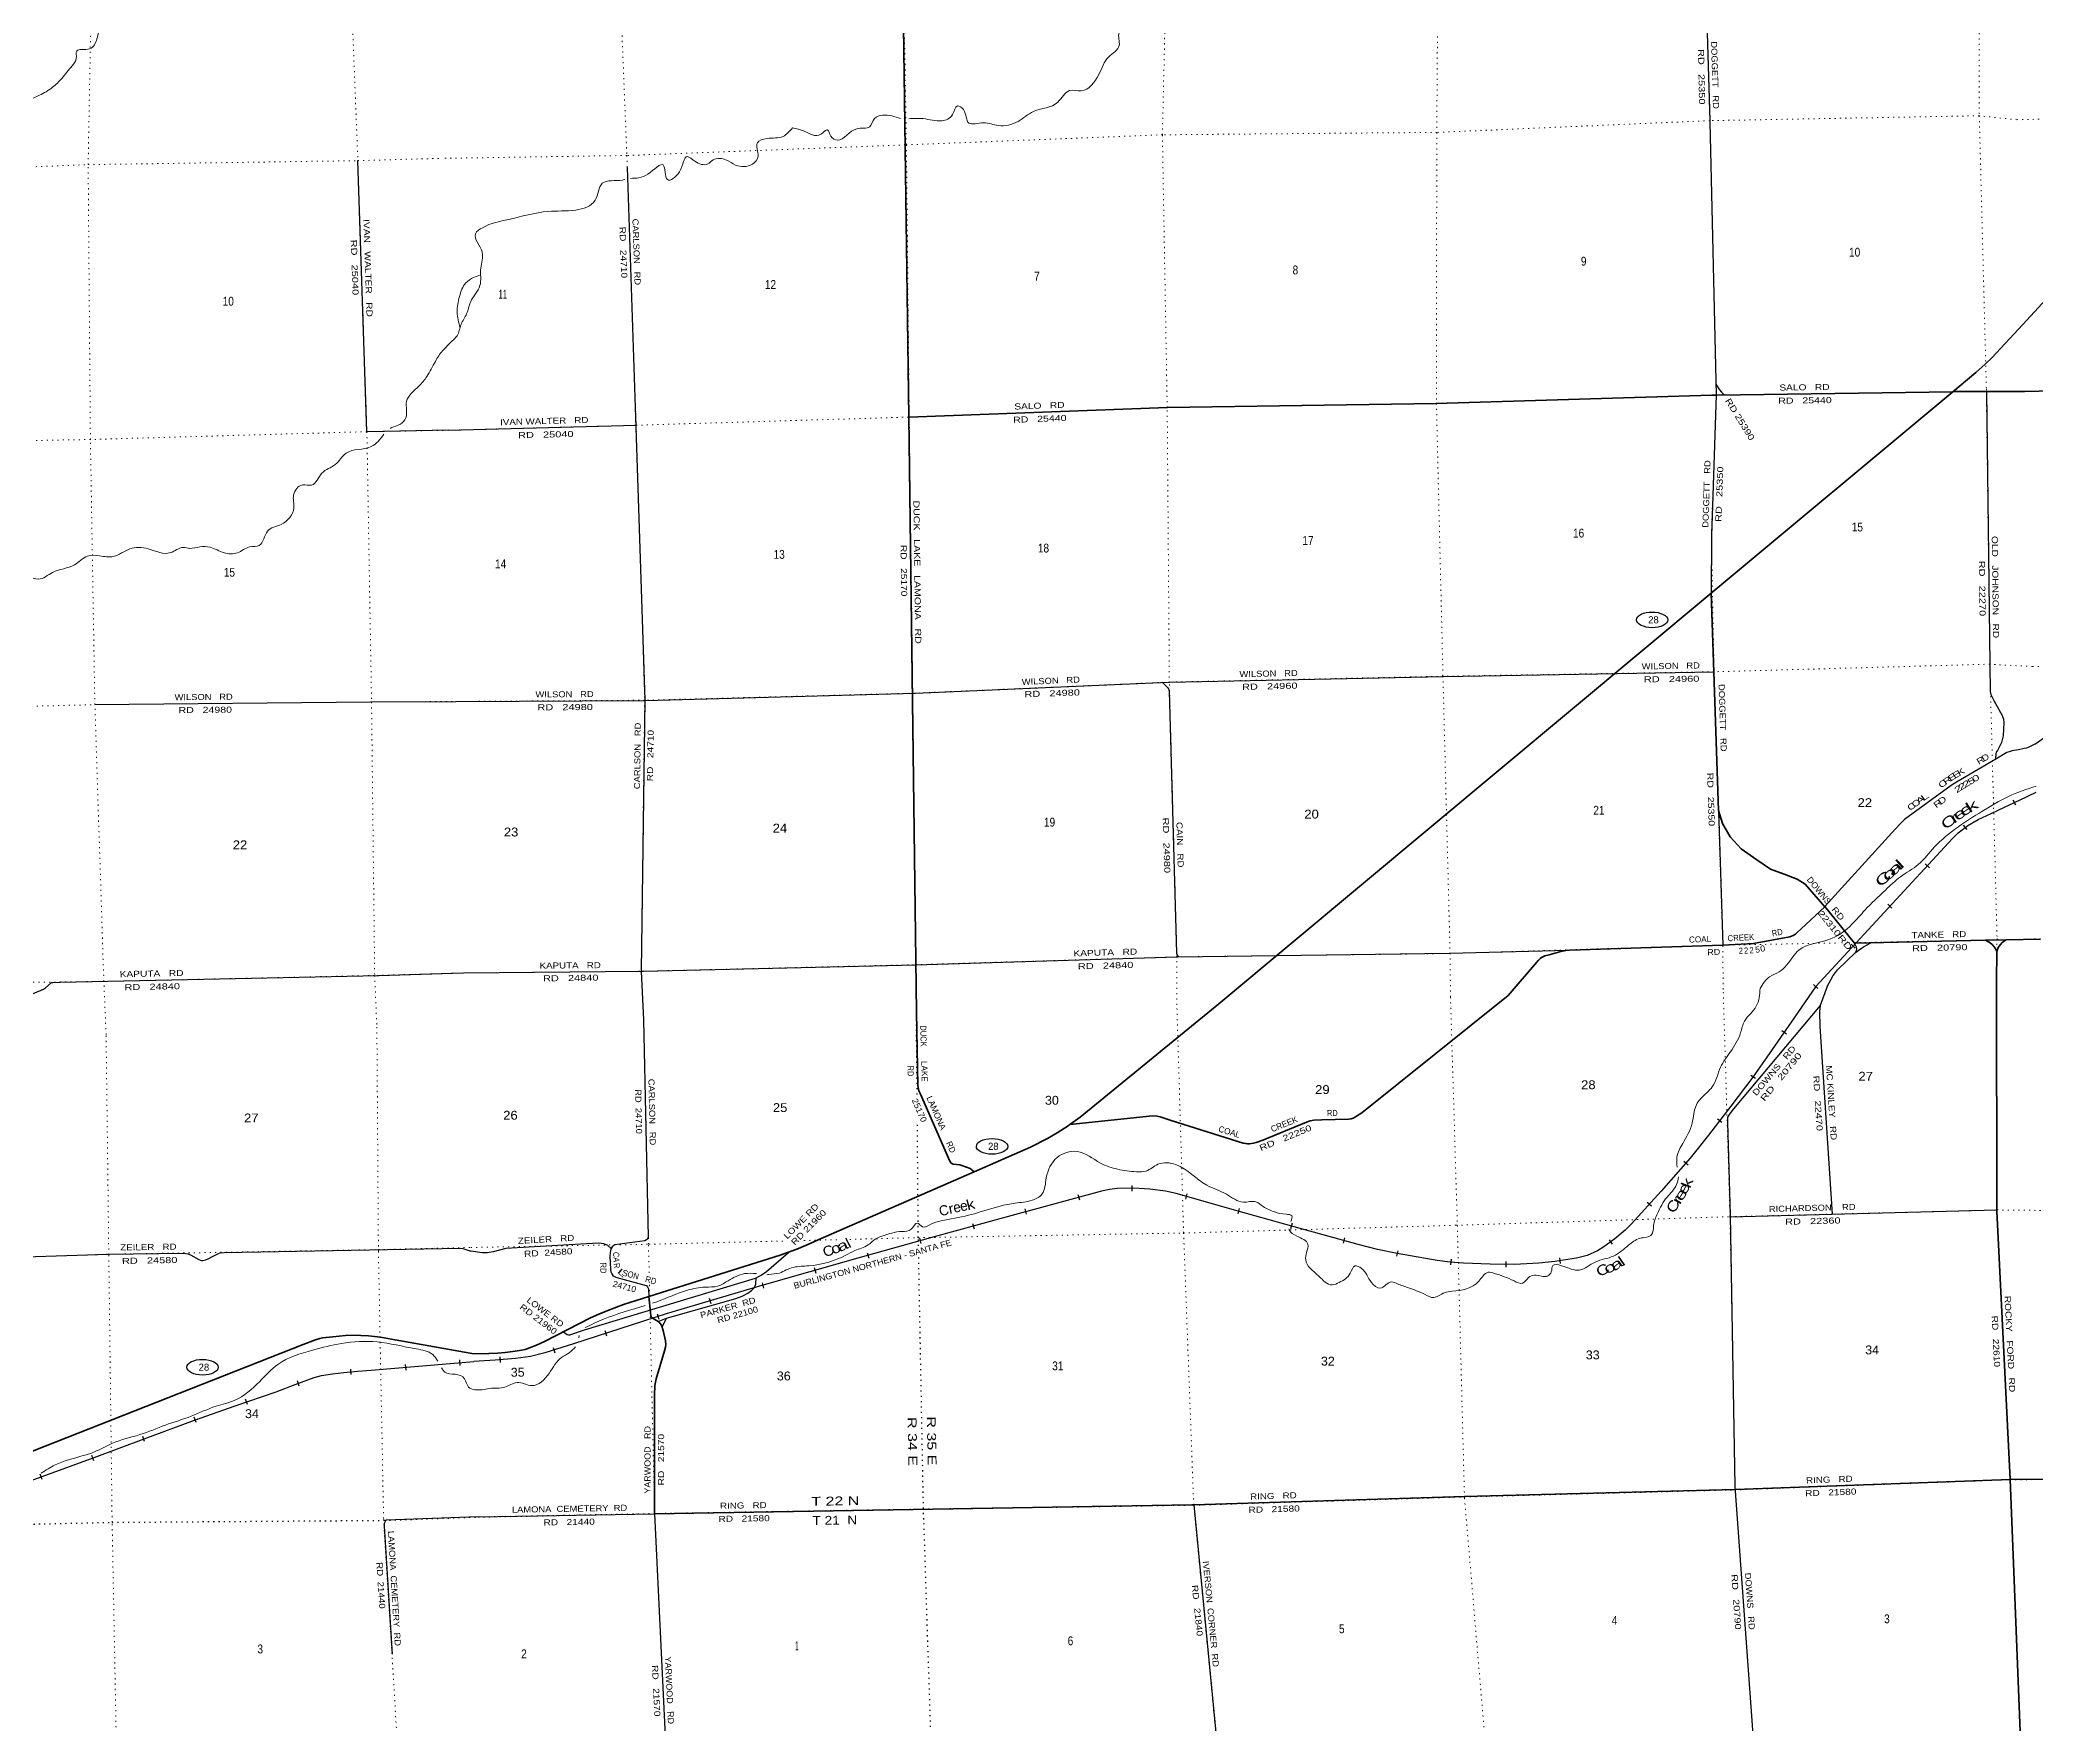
# Model space of a CAD drawing. Header units: feet. Extents: x 497223 to 751810, y -177792 to 12311.
# Drawn here: x 614375 to 653781, y -51084 to -17854 of the extents above; entities that cross this region are included whole.
import ezdxf
from ezdxf.enums import TextEntityAlignment as Align

# ---------------------------------------------------------------- set-up
doc = ezdxf.new("R2010")
doc.units = ezdxf.units.FT
doc.header["$LTSCALE"] = 70
doc.linetypes.add('DOTTED', pattern=[1.5, 0.3, -1.2])
for name, color, linetype, lineweight in [('17', 7, 'Continuous', 25), ('23', 7, 'Continuous', 70), ('26', 7, 'Continuous', 40), ('29', 7, 'Continuous', 25), ('34', 7, 'Continuous', 25), ('39', 7, 'Continuous', 13), ('6', 7, 'DOTTED', 25), ('7', 7, 'DOTTED', 13)]:
    doc.layers.add(name, color=color, linetype=linetype, lineweight=lineweight)
for name, color, linetype in [('27', 7, 'Continuous'), ('30', 7, 'Continuous'), ('41', 7, 'Continuous')]:
    doc.layers.add(name, color=color, linetype=linetype)

msp = doc.modelspace()

# ---------------------------------------------------------------- linework, layer by layer
at = {"layer": '17'}
for centre in [(646201.77, -29296.63), (633170.08, -39686.13), (617586.48, -44043.35)]:
    msp.add_ellipse(centre, major_axis=(309.24, -1), ratio=0.500121, dxfattribs=at)
at = {"layer": '23'}
for points in [[(653517.58, -23470.23), (657047.23, -19641.2), (657747.61, -19044.86), (657890.47, -18937.87), (661535.15, -16308.13), (661793.15, -16124.4), (662030.53, -15914.72), (662209.06, -15723.73), (666011.16, -11425.56), (666356.56, -10929.99), (671645.16, -3032.04)], [(652136.57, -24797.04), (652591.12, -24418.3), (652777, -24249.53), (652910.05, -24124.56), (653517.58, -23470.23)], [(637646.88, -36870.35), (647370.05, -28768.67), (652136.57, -24797.04)], [(634706.07, -39255.3), (634910.88, -39106.48), (637646.88, -36870.35)], [(632817.53, -40185.76), (633928.65, -39700.42), (634262.79, -39530.83), (634459.39, -39419.29), (634670.17, -39281.39), (634706.07, -39255.3)], [(626396.94, -42646.18), (628991.03, -41830.59), (629317.47, -41712.97), (629524.2, -41627.79), (629739.04, -41530.45), (632817.53, -40185.76)], [(622940.35, -43775.63), (623239.15, -43773.44), (623409.4, -43765.32), (623559.38, -43753.15), (623755.98, -43728.82), (623878.61, -43709.55), (623951.58, -43693.33), (624038.73, -43662.91), (624176.55, -43610.19), (624334.64, -43537.18), (625242.65, -43068.08), (625405.79, -42994.68), (625552.03, -42936.31), (625754.4, -42854.75), (625895.65, -42803.79), (626396.94, -42646.18)], [(599738.85, -47911.4), (608105.06, -47645.75), (608380.76, -47626.86), (608606.06, -47602.43), (609037.23, -47542.45), (609325.85, -47486.39), (609830.22, -47376.55), (610195.34, -47275.57), (610464.62, -47180.79), (619569.5, -43593.86), (619817.9, -43501.82), (619903.02, -43477.48), (619955.72, -43465.32), (620158.39, -43440.98), (620409.71, -43416.64), (620559.69, -43412.59), (620858.8, -43425.12), (621096.54, -43449.54), (621387.06, -43503.01), (622940.35, -43775.63)]]:
    msp.add_lwpolyline(points, dxfattribs=at)
at = {"layer": '26'}
for p, q in [((652144.74, -24792.19), (653555, -24790.53)), ((631527.1, -25295.73), (631677.65, -37037.75)), ((647370.05, -28768.67), (647508.89, -33060.12)), ((653007.36, -35838.68), (652998.29, -36432.6)), ((653267.27, -46258.12), (654175.88, -46253.61))]:
    msp.add_line(p, q, dxfattribs=at)
for points in [[(631181.7, -3797.44), (631186.91, -3887.85), (631177.64, -3958.59), (631129.65, -4128.9), (631097.98, -4237.4), (631085.96, -4311.17), (631086.46, -4494.36), (631252.01, -9322.89), (631253.26, -9346.69), (631380.39, -14688.66), (631527.1, -25295.73)], [(631527.1, -25295.73), (636632.46, -25109.22), (641935.98, -25030.53), (647377.13, -24865.09), (647477.34, -24860.08), (652136.57, -24797.04), (652144.74, -24792.19)], [(653553.78, -24790.56), (658129.27, -24684.53), (663485.46, -24622.52), (663509.34, -24621.25)], [(649612.92, -34959.49), (649224.75, -34513.53), (649064.71, -34413.45), (648809.66, -34313.38), (648541.21, -34212.88), (648265.24, -34033.4), (647961.67, -33812.51), (647740.89, -33577.8), (647589.1, -33315.49), (647508.89, -33060.12)], [(647594.79, -35715.33), (648199.35, -35683.41), (648920.82, -35550.57), (648953.95, -35539.6), (648985.71, -35524.51), (649028.58, -35499.88), (649059.48, -35474.63), (649145.72, -35389.93), (649612.92, -34959.49), (649612.82, -34955.46), (650198.69, -35674.32), (652785.06, -35616.77)], [(643360.57, -36708.65), (643955.22, -36010.7), (643990.16, -35978.93), (644016.35, -35961.39), (644082.25, -35928.08), (644165.59, -35907.32), (644397.72, -35841.02), (644495.43, -35820.97), (644578.1, -35810.94), (647594.79, -35715.33)], [(652785.06, -35616.77), (653188.39, -35608.68), (653867.88, -35593.75)], [(652785.06, -35616.77), (652841.14, -35648.42), (652872.9, -35669.07), (652911.69, -35704.19), (652958.65, -35753.28), (652976.12, -35773.94), (653007.36, -35838.68)], [(653188.39, -35608.68), (653114.26, -35664.3), (653076.26, -35702.08), (653050.75, -35732.63), (653033.28, -35762.82), (653007.36, -35838.68)], [(652998.29, -36432.6), (653004.02, -40966.35), (653267.27, -46258.12)], [(631677.65, -37037.75), (631707.75, -38486.44), (631728.18, -38592.62), (631755.98, -38654.52), (632336.51, -39978.59), (632366.77, -40015.86), (632402.25, -40035.48), (632535.48, -40052.52), (632556.71, -40057.37), (632663.24, -40093.87), (632735.74, -40122.9), (632773.13, -40145.7), (632817.53, -40185.76)], [(634706.07, -39255.3), (636336.47, -39083.81), (636426.5, -39086.32), (636491.91, -39104.37), (636704.91, -39175.96), (638130.52, -39620.45), (638180.71, -39631.13), (638215.66, -39635.74), (638248.41, -39635.74), (638329.42, -39621.63), (638381.59, -39609.53), (638513.14, -39560.95), (639380.25, -39206.39), (639448.1, -39182.45), (639520.24, -39168.89), (639681.01, -39159.11), (640206.08, -39150.92), (640260.27, -39143.12), (640299.56, -39127.83), (640343.88, -39105.42), (640470.76, -39023.9), (643360.57, -36708.64)], [(626396.94, -42646.18), (626425.53, -42964.46), (626437.15, -43028.4), (626449.15, -43053.51), (626464.2, -43068.31), (626597.07, -43155.87), (626621.63, -43182.4), (626642.37, -43216.27), (626677.29, -43315.15), (626722.34, -43519.58), (626729.7, -43596.39), (626726.42, -43645.53), (626704.9, -43719.41), (626538.81, -44273.21), (626515.69, -44402.67), (626508.07, -44592.2), (626506.79, -46934.99), (626502.72, -46933.07), (637112.3, -46760.99), (637151.89, -46759.74), (642499.61, -46596.99), (647842.18, -46456.48), (653267.27, -46258.12)], [(653267.27, -46258.12), (653604.87, -54712.81), (653633.78, -54915.59), (653670.75, -55118.19), (653694.86, -55224.87), (654507.36, -57725.73)]]:
    msp.add_lwpolyline(points, dxfattribs=at)
at = {"layer": '29'}
for p, q in [((622438.99, -25555.84), (626144.79, -25456.73)), ((647508.89, -33060.12), (647594.79, -35715.33)), ((647741.43, -41074.36), (653003.99, -40940.03)), ((626655.64, -43253.84), (626742.45, -43075.05))]:
    msp.add_line(p, q, dxfattribs=at)
for points in [[(647235.21, -3441), (647313.11, -6166.1), (647201.77, -8883.02), (647315.75, -14288.9), (647313.24, -14354.06), (647306.98, -14731.24), (647256.75, -16631.15), (647341.43, -19441.66), (647341.43, -19478), (647467.85, -24859.81)], [(622438.99, -25555.84), (620829.8, -25583.99), (620651.43, -20235.83)], [(625965.92, -20371.53), (626141.4, -25501.52), (626313.82, -30882.35), (626246.53, -36212.63), (626246.53, -36232.05), (626290.68, -37187.47)], [(647461.42, -24645.18), (647532.85, -24757.38), (647570.98, -24805.08), (647623.3, -24858.11)], [(652800.32, -24791.42), (652873.39, -30707.8), (652887.19, -30768.19), (652949.38, -30884.88), (653113.8, -31186.39), (653137.84, -31254.31), (653146.31, -31324.38), (653130.09, -31587.87), (653114.59, -31662.86), (653099.08, -31713.29), (653081.44, -31756.82), (653016.62, -31871.26), (652995.71, -31909.81), (652988.43, -31934.41), (652979.83, -32045.5)], [(647467.85, -24859.81), (647376.5, -27638.22), (647370.05, -28768.67)], [(622586.24, -30907.02), (626326.69, -30885.06), (631662.51, -30741.2), (636649.29, -30529.13), (636670.58, -30527.87), (642081.91, -30411.34), (647418.66, -30320.69)], [(636544.06, -30536.65), (636635.09, -30632.02), (636653.92, -30655.89), (636665.76, -30711.7), (636814.11, -35875.28), (636827.25, -35909.93), (636860.62, -35947.27)], [(615459, -30968.63), (620899.17, -30915.68), (622586.24, -30907.02)], [(653754.85, -31749.28), (654416.63, -31286.3)], [(653754.85, -31749.28), (653623.65, -31814.13), (653590.06, -31827.06), (653548.76, -31836.87), (653430.71, -31858.15), (653308.77, -31883.55), (653246.37, -31899.46), (653203.17, -31916.57), (652983.8, -32043.21), (652207.56, -32496.77), (652102.9, -32567.97), (651184.26, -33237.59), (651090.54, -33327.7), (650930.87, -33497.02), (649612.82, -34955.46)], [(622733.65, -36264.02), (626244.02, -36230.8), (626290.37, -36230.8), (631666.09, -36100.65), (636822.77, -35948.17), (636840.93, -35947.54), (642200.55, -35874.53), (644553.67, -35810.94)], [(650218.54, -35862.81), (650238.47, -35818.17), (650243.64, -35784.55), (650238.47, -35756.11), (650198.69, -35674.32)], [(650218.54, -35862.81), (650336.67, -35771.63), (650372.85, -35750.94), (650519.73, -35667.18)], [(649659.15, -36528.71), (649778.5, -36312.05), (649819.85, -36252.58), (649862.95, -36200.39), (650218.54, -35862.81)], [(614103.66, -36729.02), (614446.51, -36585.07), (614484.78, -36559.94), (614596.84, -36458.99), (614611.82, -36451.95), (614631.55, -36451.33), (614777.01, -36442.81), (621063.92, -36310.8), (622733.65, -36264.02)], [(649659.15, -36528.71), (649518.76, -36904.94), (649504.93, -37024.36), (649511.26, -37318.17), (649754.37, -41022.98)], [(649518.76, -36904.94), (647808.22, -38941.47), (647741.73, -39029.53), (647688.05, -39107.64), (647688.05, -39212.6), (647740.24, -41041.9), (647835.86, -46395.26), (648211.22, -51562.63)], [(626290.68, -37187.47), (626384.75, -41475.43), (626378.97, -41497.19), (626365.29, -41517.73), (626351.6, -41529.14), (626318.64, -41546.14), (625726.01, -41626.44), (625701.49, -41640.99), (625674.12, -41666.1), (625653.59, -41698.05), (625639.15, -41738.13), (625628.5, -41843), (625639.91, -42116.91), (625644.03, -42159), (625662.72, -42201.36), (625687.81, -42233.32), (625712.9, -42251.58), (625763.25, -42275.87), (626344.09, -42431.67), (626356.17, -42438.75), (626369.85, -42454.73), (626386.71, -42494.71), (626396.94, -42646.18)], [(591742.39, -42383.75), (594652.73, -42372.26), (599969.38, -42256.38), (605076.63, -42109.19), (610388.65, -41982.54), (615721.17, -41812.79), (617210.62, -41791.2), (617293.68, -41803.74), (617347.16, -41822.37), (617512.66, -41917.87), (617546.87, -41929.86), (617566.26, -41934.42), (617592.49, -41934.42), (617617.58, -41929.86), (617642.67, -41923.58), (617681.45, -41908.74), (617793.22, -41850.54), (617898.15, -41798.04), (617930.08, -41788.91), (618009.92, -41780.92), (622673.13, -41691.17), (622724.83, -41700.47), (622884.69, -41752.82)], [(625650.07, -41703.52), (625585.16, -41643.27), (625509.35, -41607.51), (625464.26, -41599.9), (625393.85, -41595.26), (623685.01, -41692.35), (623572.78, -41700.6), (623324.92, -41769.34), (623205.98, -41788.22), (623105.61, -41788.22), (622884.69, -41752.82)], [(624712.7, -43341.87), (624785.9, -43400.48), (624807.31, -43406.56), (624836.97, -43404.28), (625127.66, -43304.42), (628502.73, -42282.79), (628612.18, -42226.47), (628716.12, -42152.76), (629154.89, -41779.96)], [(626581.29, -43140.89), (626742.45, -43075.05), (628111.37, -42686.72), (628240.36, -42638.47), (628347.57, -42581.41), (628422.85, -42531.19), (628473.39, -42479.18), (628495.84, -42439.89), (628507.03, -42403.52), (628514.96, -42276.5)], [(637151.89, -46759.74), (637625.29, -51656.81), (637613.38, -51697.9), (637567.39, -51731.28), (632025.53, -52082.41), (631988.56, -52081.78), (627004.09, -52149.55), (626962.61, -52137.35), (626926.01, -52116.6), (626883.31, -52081.21), (626846.64, -52038), (626741.89, -51887.76)], [(623029.01, -46997.83), (621212.74, -47061.98), (621199.18, -47073.47), (621180.58, -47098.57), (621172.33, -47127.17), (621168.92, -47178.54), (621328.06, -49706.61)], [(623029.01, -46997.83), (626506.79, -46934.99), (626516.65, -46930.42)], [(626506.79, -46934.99), (626754.45, -52147.98)]]:
    msp.add_lwpolyline(points, dxfattribs=at)
at = {"layer": '34'}
for p, q in [((653378.08, -32951.67), (653330.3, -32851.91)), ((652418.8, -33432.39), (652351.35, -33344.73)), ((651673.87, -34187.89), (651592.6, -34112.85)), ((650935.4, -34983.88), (650854.13, -34908.85)), ((650209.98, -35773.45), (650128.71, -35698.41)), ((649471.51, -36569.44), (649390.25, -36494.41)), ((648762.19, -37399.33), (648853.16, -37462.25)), ((648149.55, -38278.33), (648239.65, -38342.5)), ((647493.04, -39140.51), (647580.59, -39208.11)), ((646827.18, -39976.63), (646910.61, -40049.25)), ((635931.73, -40456.49), (635933.22, -40567.09)), ((633818.01, -40918.9), (633847.31, -41025.55)), ((634866.78, -40636.61), (634895.48, -40743.43)), ((637016.54, -40621.91), (636986.64, -40728.4)), ((638049.43, -40909.19), (638019.75, -41015.74)), ((646106.38, -40786.53), (646187.8, -40861.39)), ((632785.03, -41206.74), (632814.56, -41313.33)), ((639094.71, -41203.02), (639065.03, -41309.58)), ((631737.95, -41494.28), (631767.58, -41600.84)), ((640128.61, -41486.79), (640099.08, -41593.39)), ((641179.22, -41745.86), (641156.31, -41854.07)), ((645350.6, -41528.29), (645415.48, -41617.87)), ((629660.16, -42078.63), (629690.57, -42184.98)), ((630705.62, -41784.01), (630735.25, -41890.58)), ((642230.99, -41912.63), (642222.14, -42022.89)), ((643311.34, -41959.01), (643310.68, -42069.62)), ((644371.52, -41887.03), (644388.05, -41996.4)), ((628629.97, -42375.85), (628660.37, -42482.2)), ((627587.04, -42679.3), (627618.21, -42785.43)), ((625524.6, -43320.01), (625559.28, -43425.04)), ((626558.98, -42988.34), (626592.77, -43093.66)), ((624506.2, -43652.81), (624539.35, -43758.34)), ((620522.21, -44188.68), (620512.38, -44078.51)), ((621604.03, -44099.87), (621594.87, -43989.64)), ((622672.34, -44008.49), (622663.18, -43898.26)), ((623453.09, -43837.13), (623461.1, -43947.45)), ((619495.04, -44416.42), (619457.24, -44312.47)), ((618470.46, -44778.49), (618434.52, -44673.88)), ((617459.3, -45134.12), (617422.72, -45029.73)), ((616442.54, -45511.53), (616403.65, -45407.98)), ((615439.04, -45890.9), (615401.27, -45786.93)), ((614417.61, -46259.19), (614379.85, -46155.23))]:
    msp.add_line(p, q, dxfattribs=at)
for points in [[(649430.65, -36533.21), (650780.33, -35071.35), (652130.03, -33609.47), (652242.65, -33499.05), (652430.94, -33354.16), (652637.05, -33237.05), (652895.86, -33116.11), (653154.48, -32995.34), (653466.99, -32845.65), (653779.51, -32695.96)], [(649427.48, -36537.95), (648947.62, -37231.78), (648467.77, -37925.61), (648188.7, -38317.48), (647755.25, -38894.51), (647313.73, -39466.38), (646950.9, -39917.66), (646381.28, -40572.04), (645791.4, -41213.67), (645666.47, -41339.52), (645466.08, -41512.07), (645247.34, -41670.5), (645120.55, -41747.45), (644921.87, -41837.01), (644711.29, -41893.56), (644283.93, -41958.13), (643963.39, -41990.44), (643482.6, -42014.63), (643001.9, -42011.77), (642478.95, -41989.94), (642217.48, -41968.94), (641956.04, -41935.5), (641170.07, -41799.73), (640782.03, -41717.55), (640397.11, -41620.53), (639132.28, -41270.16), (637868.15, -40918.09), (637335.92, -40768.31), (636802.55, -40618.53), (636598.08, -40571.67), (636286, -40530.51), (635972.75, -40513.15), (635650.38, -40517.5), (635489.76, -40535.39), (635331.52, -40568.27), (634360.95, -40829.07), (633394.91, -41094.46), (631958.95, -41492.21), (630523.4, -41891.35), (628628.19, -42433.15), (626736.98, -42988.58), (625821.17, -43282.35), (624906.98, -43584.16), (624342.91, -43761.34), (624056.98, -43831.35), (623766.46, -43871.75), (623359.34, -43901.3), (622943.15, -43930.98)], [(614058.04, -46331.73), (615446.52, -45827.31), (616434.74, -45456.13), (617423.38, -45086.09), (618230.2, -44803.31), (619038.68, -44525.51), (619413.53, -44385.19), (619790.91, -44247.96), (619934.36, -44208.42), (620153.9, -44170.26), (620375.57, -44146.95), (620644.45, -44122.96), (620913.39, -44099.85), (621927.63, -44015.58), (622941.87, -43931.3)]]:
    msp.add_lwpolyline(points, dxfattribs=at)
at = {"layer": '39'}
msp.add_line((625017.15, -43414.15), (625012.99, -43465.38), dxfattribs=at)
for points in [[(637583.11, -14590), (637446.6, -14648.54), (637266.26, -14905.82), (637325.85, -15052.91), (637175.8, -15254.89), (637075.41, -15608.3), (637158.66, -15740.55), (637032.72, -15883.4), (637023.49, -16078.94), (636764.11, -16151.5), (636618.35, -16246.66), (636399.57, -16613.85), (635903.58, -17062.21), (635863.77, -17305.02), (635890.42, -17489.37), (635678.68, -17713.42), (635681.36, -17960.93), (635473.8, -18188.87), (635278.46, -18535.19), (634929.09, -18856.16), (634697.28, -18853.38), (634469.58, -19081.95), (633988.45, -19266.15), (633685.08, -19462.88), (633293, -19543.64), (633000.97, -19490.41), (632712.94, -19493.42), (632604.89, -19229.09), (632489.49, -19156.22), (632390.78, -19328.41), (632179.38, -19447.77), (631809.21, -19407.06), (631525.72, -19407.7)], [(616931.33, -15229.95), (616875.11, -15374.63), (616717.73, -15483.92), (616653.99, -15701.41), (616547.68, -15972.52), (616314.7, -16106.12), (616225.24, -16336.44), (616139.23, -16681.55), (616033.47, -16837.75), (615882.7, -17233.08), (615755.78, -17420.11), (615583.98, -17584.23), (615501.02, -17830.49), (615356.4, -18030.12), (615100.63, -18073.66), (615092.84, -18214.99), (615008.97, -18364.51), (614805.54, -18612.17), (614624.07, -18788.66), (614365.68, -18945.16), (614143.84, -19048.21), (613997.46, -19189.43), (613993.8, -19401.19), (613841.52, -19613.13), (613710.58, -19800.28), (613632.07, -19927.48), (613587.97, -20063.79), (613532.38, -20152.04), (613325.2, -20208.31), (612986.13, -20086.91), (612749.08, -20085.58), (612484.74, -20044.7), (612265.52, -20101.32), (612170.83, -20224.95), (611990.64, -20310.69), (611553.88, -20546.83), (611398.27, -20581.49), (611180.13, -20674.35), (610572.25, -20963.73), (610300.06, -21062.16), (610126.62, -21171.9), (609957.62, -21295.63), (609749.34, -21382.17), (609629.96, -21552.86), (609470.2, -21650.12), (609298.34, -21812.22), (609157.13, -21925.08), (608886.58, -22011.37), (608498.49, -21996.18), (608076.83, -21933.56), (607835.16, -21978.72), (607437.57, -22114.98), (607229.54, -22143.06), (606971.21, -22235.05), (606882.06, -22275.88), (606797.41, -22266.19), (606762.81, -22317.56), (606704.61, -22319.21)], [(629230.43, -19588.7), (629044.96, -19757.58), (628724.06, -19799.86), (628539.57, -19882.15), (628550.93, -20147.5), (628441.59, -20303.92), (628107.76, -20322.46), (627927.03, -20225.47), (627664.95, -20221.63), (627560.9, -20299.37), (627305.17, -20247.02), (627156.92, -20157.07), (627000.14, -20453.87), (626763.86, -20610.25), (626681.13, -20320.97), (626377.19, -20501.61), (626030.32, -20585.23)], [(631365.48, -19405.96), (631008.91, -19339.6), (630848.08, -19407.06), (630754.98, -19566.99), (630500.43, -19605.18), (630119.56, -19832.53), (629985.68, -19750.17), (629922.99, -19629.35), (629791.04, -19716.03), (629464.51, -19655.83), (629230.43, -19588.7)], [(625918.82, -20610.28), (625873.6, -20620.09), (625476.85, -20682.88), (625335.5, -21017.44), (624953.42, -21210.6), (624404.3, -21237.91), (623622.08, -21397.35), (623109.91, -21558.37), (622973.06, -21677.4), (623106.86, -22043.58), (623077.51, -22354.5), (623061.52, -22701.23), (622873.53, -23027.19), (622799.09, -23259), (622687.63, -23469.84), (622608.88, -23693.74), (622511.65, -23793.41), (622396.41, -23915.21)], [(622669.48, -23531.76), (622610.49, -23224.67), (622658.01, -22915.2), (622781.64, -22649.63), (622937.03, -22542.09), (623071.58, -22491.69)], [(621293.26, -25522.05), (621310.04, -25510.85), (621492.47, -25433.11), (621597.32, -25313.22), (621613.51, -24984.2), (621857.5, -24682.98), (622012.52, -24495.15), (622182.26, -24196.03), (622322.62, -23988.46), (622396.41, -23915.21)], [(613523.22, -29710.89), (613524.28, -29279.5), (613649.62, -29106.62), (613767.91, -28833.15), (613918.07, -28550.72), (614136.02, -28451.81), (614346.18, -28494.22), (614625.31, -28359.31), (615056.71, -28212.02), (615312.55, -28037.45), (615553.42, -28032.63), (615825, -28047.09), (616151.81, -27894.7), (616513.39, -27896.54), (616955.48, -27970.67), (617201.41, -27866.93), (617332.51, -27885.38), (617534.53, -27857.48), (617733.56, -27863.92), (618010.06, -27975), (618275.14, -27973.53), (618514.68, -27857.88), (618704.59, -27828.3), (618868.73, -27543.46), (619137.95, -27412.86), (619387.35, -27091.33), (619383.48, -26829.39), (619556.37, -26635.01), (619739.23, -26637.88), (619941.01, -26402.36), (620205.06, -26233.61), (620419.19, -26007.82), (620913.41, -25878.89), (621166.81, -25635.6)], [(653783.31, -32576.58), (653238.01, -32780.35), (652712.47, -33076.65), (652227.9, -33391.8), (651778.01, -33776.32), (651455.73, -34122.6), (651105.62, -34365.08), (650806.6, -34628.11), (650399.35, -35026.91), (650151.77, -35297.11), (649687.29, -35606.21), (649099.3, -35810.99), (648979.19, -35947.62), (648710.56, -36243.24), (648521.54, -36340.43), (648331.64, -36567.79)], [(648332.51, -36566.75), (648258.14, -36920.7), (648024.7, -37215.99), (647947.65, -37440.63), (647749.93, -37818.02), (647553.01, -38122.87), (647387.81, -38511.89), (647161.37, -38742.63), (647074.55, -38866.7), (646991.75, -39230.41), (646806.49, -39627.77), (646691.84, -39899.26), (646697.53, -40092.9)], [(639067.4, -41167.61), (639086.9, -41053.35), (638977.32, -41024.64), (638746.23, -40977.47), (638522.24, -40871.77), (638377.25, -40779.1), (638132.93, -40786.49), (637796.94, -40627.95), (637410.16, -40451.98), (636797.29, -40045.47), (636445.65, -40038.22), (636211.53, -40172.37), (636019.86, -40187.09), (635649.3, -40135.79), (635311.9, -40013.53), (634851.53, -39786.21), (634453.54, -39906.5), (634242.08, -40308.24), (634156.52, -40627.68), (633960.58, -40749.22), (633628.16, -40804.15), (632706.93, -41044.44), (632163.35, -41156.67), (631960.4, -41221.9), (631797.61, -41272.49), (631695.38, -41199.36), (631574.2, -41321.89), (631393.1, -41364.67), (631191.59, -41395.64), (631038.9, -41446.08), (630876.31, -41508.75), (630722.78, -41629.71), (630460.02, -41742.09), (630281.74, -41833.18), (629553.93, -42042.61), (629249.39, -42072.98), (628972.56, -42189.59)], [(646720.97, -40283.65), (646684.72, -40439.19), (646496.92, -40685.51), (646306.4, -41010.42), (646231.61, -41249.14), (646192.16, -41426.94), (645959.05, -41500.65), (645735.07, -41636.68), (645437.63, -41850.26), (645080, -41967.98), (644769.51, -42125.34), (644412.52, -42039.61), (644240.77, -42037.94), (644210.48, -42159.22), (644143.19, -42242.73), (643880.32, -42228.22), (643763.91, -42274.13), (643644.58, -42386.56), (643476.14, -42340.54), (643085.75, -42190.81), (642962.17, -42170.35), (642779.26, -42346.1), (642255.31, -42544.66), (642102.25, -42572.96), (641893.74, -42668.48), (641706.81, -42604.58), (641391.53, -42475.98), (641174.03, -42396.38), (641060.29, -42359.68), (640830.01, -42481.69), (640660.48, -42371.22), (640459.81, -42089.96), (640337.85, -42045.31), (640241.28, -42189.66), (640026.11, -42369.88), (639883.49, -42418.17), (639620.01, -42246.55), (639362.08, -41923.78), (639377.86, -41780.54), (639405.39, -41614.99), (639188.6, -41456.83), (639036.98, -41330), (639030.43, -41315.45)], [(628519.2, -42195.96), (628285.81, -42197.03), (627960.87, -42336.46), (627754.79, -42441.97), (627508.42, -42461.53), (627155.91, -42522.78), (626553.66, -42750.63), (626466.36, -42780.46)], [(628972.56, -42189.59), (628762.87, -42214.64), (628727.57, -42217.3)], [(626322.02, -42828.29), (625500.88, -43097.47), (625137.39, -43259.66)], [(622227.14, -43921.4), (622131.35, -43794.7), (621800.26, -43682.13), (621031.91, -43542.97), (620329.97, -43575.05), (619758.66, -43705.84), (619073.27, -43987.33), (618707.17, -44331.37), (618224.53, -44694.76), (617853.57, -44811.95), (617362.49, -45008.42), (616851.34, -45185.69), (616350.62, -45372.71), (615806.91, -45542.94), (615492.91, -45695.89), (614673.99, -45971.49), (614399.36, -46135.52)], [(624948.87, -43640.68), (624825.05, -43757.39), (624673.07, -43850.13), (624425.83, -44165.75), (624088.44, -44406.07), (623794.46, -44343.64), (623553.58, -44435.58), (623248.96, -44461.93), (623105.91, -44488.7), (622960.24, -44489.5)], [(622960.24, -44489.5), (622837.96, -44435.65), (622755.53, -44268.93), (622572.78, -44181.94), (622367.25, -44138), (622304.21, -44052.63)]]:
    msp.add_spline(points, degree=3, dxfattribs=at)
at = {"layer": '6'}
msp.add_line((631691.41, -38663.93), (631677.65, -37037.75), dxfattribs=at)
for points in [[(630753.67, 8805.99), (630756.72, 6571.15), (630895.27, 1267.37), (631072.06, -4035.21), (631252.37, -9323.6), (631381.78, -14653.83), (631473.71, -19924.11), (631528.75, -25285.62), (631598.67, -30700.25), (631663.92, -36100.45), (631677.65, -37037.75)], [(631718.34, -41646.03), (631715.31, -41487.21), (631695.89, -39192.95)], [(632170.61, -59357.14), (632133.29, -57320.51), (631988.56, -52081.78), (631817.4, -46833.34), (631722.56, -41867.09)], [(623029.01, -46997.83), (626509.54, -46928.73), (631811.47, -46841.48), (637151.89, -46759.74), (642497, -46597.33), (647832.39, -46457.23), (653261.93, -46256.44), (654175.88, -46253.61)], [(591882.95, -47760.7), (594703.87, -47707.33), (600026.41, -47523.17), (605116.15, -47386.57), (610471.6, -47219.52), (615802.52, -47103.6), (621168.67, -47063.7), (623029.01, -46997.83)]]:
    msp.add_lwpolyline(points, dxfattribs=at)
at = {"layer": '7'}
for p, q in [((653710.61, -30218.07), (656700.51, -30131.57)), ((629457.66, -41542.31), (630158.29, -41525.21))]:
    msp.add_line(p, q, dxfattribs=at)
for points in [[(641364.07, 9104.81), (641384.56, 7057.94), (641825.95, 1908.6), (641911.94, -3561.9), (641869.21, -8982.09), (641986.41, -14423.42), (641949.95, -19678.35), (641942.99, -25026.96), (642072.22, -30409.55), (642212.34, -35872.3), (642221.17, -36741.01)], [(647605.01, -36587.58), (647594.79, -35715.33), (647422.76, -30321.21), (647370.54, -27636.37), (647467.85, -24859.81), (647339.7, -19442.64), (647256.75, -16631.15), (647315.8, -14304.35), (647200.89, -8870.99), (647313.11, -6166.1), (647235.21, -3441), (647126.53, 1930.15), (646704.37, 7146.07), (646680.06, 9256.4)], [(652177.19, 9414.47), (652200.21, 7246.66), (652271.7, 1958.89), (652586.38, -3311.18), (652518.62, -8764.36), (652643.9, -14149.08), (652659.94, -19350.02), (652799.79, -24742.27), (652868.07, -30173.13), (652926.06, -32377.66)], [(636819.45, -36893.65), (636820.95, -35947.03), (636670.74, -30540.95), (636628.43, -25109.34), (636533.41, -19725.69), (636654.14, -14574.8), (636587.31, -9019.15), (636563.77, -3719.81), (636496.44, 1678.8), (636210.75, 6984.01), (636073.24, 8955.18)], [(615681.6, -37478.56), (615636.84, -36427.12), (615459.56, -30967.56), (615371.79, -25737.84), (615326.84, -20314.78), (615421.25, -15235.86), (615186.83, -9738.19), (615008.53, -4355.2), (614914.2, 1040.24), (614772.74, 6333.57), (614681.81, 8362.86)], [(620076.84, 8510.34), (620099.36, 6435.58), (620269.02, 1138.34), (620393.61, -4209.36), (620539.04, -9592.34), (620730.83, -15026.86), (620545.11, -17524.07), (620651.43, -20235.83), (620829.8, -25583.99), (620921.28, -30918.62), (620983.57, -36313.35), (621026.76, -37332.52)], [(625426.33, 8657.84), (625442.37, 6482.74), (625575.86, 1265.36), (625766.04, -4064.75), (625886.15, -9369.35), (626072.17, -14762.22), (625854.72, -17454.32), (625961.25, -20134.23), (626144.79, -25456.73), (626313.82, -30882.35), (626244.39, -36230.91), (626290.68, -37187.47)], [(653398.83, -19427.6), (658020.15, -19330.62), (662809.17, -19243.84), (663357.92, -19242.7), (666087.48, -19072.15), (668742.05, -19009.26), (673948.52, -18943.07), (679445.54, -18975.92), (684508.65, -18739.59)], [(653398.83, -19427.6), (652659.94, -19350.02), (647341.86, -19446.6), (641949.95, -19678.35), (636533.41, -19725.69), (631454.71, -19925.46), (625961.25, -20134.23), (622291.33, -20190.21)], [(591186.51, -21118.97), (594370.12, -20972.02), (599632.21, -20834.78), (604700.07, -20717.16), (609994.63, -20524.57), (615326.84, -20314.78), (620651.43, -20235.83), (622291.33, -20190.21)], [(622438.99, -25555.84), (626144.79, -25456.73), (631527.1, -25295.73), (636632.46, -25109.22), (641942.99, -25026.96), (647467.85, -24859.81), (652800.32, -24791.42), (653553.78, -24790.56)], [(666162.26, -24489.46), (663485.46, -24622.52), (658129.27, -24684.53), (653553.78, -24790.56)], [(622438.99, -25555.84), (620829.8, -25583.99), (615371.79, -25737.84), (610102.4, -25832.96), (604682.76, -25873.88), (600692.96, -26063.2)], [(653710.61, -30218.07), (652867.99, -30171.12), (647422.76, -30321.21), (642072.22, -30409.55), (636668.16, -30524.93), (631640.48, -30743.23), (626313.82, -30882.35), (622586.24, -30907.02)], [(591462.42, -31674.23), (594488.48, -31629.86), (599763.89, -31468.05), (604752.7, -31193.43), (610116.65, -31103.69), (615463.15, -30969.96), (620918.89, -30917.43), (622586.24, -30907.02)], [(652926.06, -32377.66), (653010.44, -35585.49), (652998.29, -36432.6)], [(622733.65, -36264.02), (626244.39, -36230.91), (631663.92, -36100.45), (636820.95, -35947.03), (642174.31, -35879.54), (647594.79, -35715.33), (649879.59, -35671.58)], [(650084.09, -35667.66), (653012.36, -35611.59), (653864.9, -35588.85)], [(622733.65, -36264.02), (620982.38, -36313.35), (615627.76, -36430.07), (610352.09, -36499.63), (604902.54, -36698.16), (599831.46, -36842.08), (594542.55, -36955.9), (591602.38, -37028.17)], [(648702.78, -78421.12), (648559.58, -72984.16), (648436.95, -67734.2), (648408.04, -62415.24), (648293.97, -56837.56), (648318.81, -54231.93), (648211.35, -51567.72), (647842.49, -46457.09), (647738.12, -41073.47), (647605.01, -36587.58)], [(652998.29, -36432.6), (653011.22, -40939.94), (653264.37, -46245.46), (653470.01, -51345.94), (653604.04, -56633.34), (653720.45, -62110.23), (653885.64, -67483.68), (653949.59, -72844.46), (654060.49, -78267.21)], [(637984.94, -78703.12), (637865.18, -73359.18), (637714.62, -67952.67), (637580.95, -62651.32), (637351.31, -57049.09), (637779.03, -54613.04), (637636.2, -51767.99), (637151.89, -46759.74), (636952.5, -41394.84), (636819.45, -36893.65)], [(642221.17, -36741.01), (642356.4, -41243.69), (642497.48, -46625.54), (642930.94, -51733.24), (643049.37, -54328.78), (642945.03, -57133.01), (643044.31, -62551.71), (643149.46, -67839.37), (643218.45, -73139.62), (643368.29, -78562.87)], [(621026.76, -37332.52), (621057.12, -41760.43), (621159.78, -47049.31), (621485.52, -52361.45), (621611.82, -57691.9), (621520.18, -63031.16), (621652.37, -68296.95), (621798.29, -73765.21), (621951.27, -79091.76)], [(626290.68, -37187.47), (626389.22, -41635.45), (626402.26, -42209.21)], [(616547.94, -79217.18), (616405.82, -73864.03), (616303.3, -68592.73), (616199.03, -63315.99), (616092.41, -57910.39), (615903.16, -52511.4), (615800.5, -47103.67), (615734.59, -41825.73), (615681.6, -37478.56)], [(630360.58, -41520.27), (631715.31, -41487.21), (636952.5, -41394.84), (642334.15, -41241.99), (647738.12, -41073.47), (653011.22, -40939.94), (654022.65, -40950.11)], [(591742.39, -42383.75), (594638.06, -42372.98), (599956.63, -42256.35), (605113.38, -42109.12), (610435.41, -41980.96), (615735.52, -41813.82), (621057.62, -41722.28), (622882.69, -41680.06)], [(622882.69, -41680.06), (626397.93, -41616.98), (629039.46, -41552.51)], [(626407.04, -42419.52), (626509.54, -46928.73), (626757.08, -52153.91), (626978.58, -57512.46), (626927.8, -62778.14), (626989.5, -68168.96), (627105.85, -73651.83), (627329.37, -78969.61)]]:
    msp.add_lwpolyline(points, dxfattribs=at)

# ---------------------------------------------------------------- texts
at = {"layer": '17'}
for p in [(646227.82, -29364.94), (633196.13, -39754.44), (617612.53, -44111.66)]:
    msp.add_text('28', height=140, dxfattribs=at).set_placement(p, align=Align.CENTER)
at = {"layer": '27'}
for s, rotation, width, p in [('SALO   RD', 0.735, 1.25, (648713.52, -24773.83)), ('SALO   RD', 2.092, 1.25, (633612.62, -25148.25)), ('RD   25440', 0.735, 1.3, (648692.15, -25033.44)), ('RD   25440', 2.092, 1.3, (633588.66, -25409.8)), ('DUCK   LAKE   LAMONA   RD', 270.735, 1.3, (631618.22, -26942.26)), ('RD   25170', 270.697, 1.25, (631364.32, -27819.42)), ('DOGGETT   RD', 271.853, 1.15, (647512.62, -30564.91)), ('RD   25350', 271.794, 1.3, (647285.89, -32313.91)), ('DOWNS', 309.18, 1.05, (649245.99, -34426.31)), (' 22310', 309.199, 1.35, (649428.69, -35045.28)), ('RD', 309.18, 1.25, (649733.73, -35017.33)), ('RD', 10.433, 0.9, (648576.47, -35544.88)), ('TANKE   RD', 1.275, 1.2, (651323.02, -35579.28)), ('RD ', 2.024, 1.1, (647292.18, -35913.91)), ('CREEK', 3.022, 0.95, (647694.91, -35639.95)), ('RD ', 309.199, 1.45, (649854.87, -35567.62)), ('RD   20790', 1.249, 1.35, (651332.68, -35837.05)), ('DUCK', 271.19, 0.9, (631753.06, -37297.29)), ('RD', 271.19, 0.8, (631500.32, -38092.93)), ('25170', 293.675, 1.1, (631582.65, -38772.6)), ('LAMONA', 293.675, 1.05, (631872.73, -38723.86)), ('RD', 0.894, 0.8, (639782.34, -39087.52)), ('RD   22250', 22.24, 1.35, (638478.32, -39779.09)), ('ROCKY   FORD   RD', 272.848, 1.25, (653157.18, -42636.18)), ('RD   22610', 272.848, 1.25, (652903.59, -43028.44)), ('YARWOOD   RD', 89.969, 1.1, (626428.26, -46536.91)), ('RD   21570', 89.969, 1.25, (626697.15, -46373.69)), ('RD   21580', 2.118, 1.25, (649223.38, -46591.36)), ('RING   RD', 2.094, 1.2, (649242.08, -46335.25)), ('RING   RD', 0.943, 1.2, (627801.4, -46837.46)), ('RD   21580', 1.74, 1.25, (638233.64, -46917.9)), ('RING   RD', 1.743, 1.2, (638266.69, -46655.78)), ('RD   21580', 0.943, 1.25, (627769.8, -47096.69))]:
    msp.add_text(s, height=120, rotation=rotation, dxfattribs=dict(at, width=width)).set_placement(p)
for s, rotation, p in [('COAL', 1.815, (646931.11, -35666.33)), ('LAKE', 271.19, (631773.94, -38001.59)), ('COAL', 342.683, (637628.68, -39390.66)), ('CREEK', 22.24, (638703.28, -39407.58)), ('RD', 293.675, (632258.68, -39617.26))]:
    msp.add_text(s, height=120, rotation=rotation, dxfattribs=at).set_placement(p)
for s, rotation, width, p in [('2', 3.022, 0.85, (647955.8, -35886.54)), ('2', 3.022, 0.85, (648059.27, -35880.86)), ('2', 3.022, 0.85, (648166.83, -35875.18)), ('0', 10.433, 1.1, (648394.05, -35839.96))]:
    msp.add_text(s, height=120, rotation=rotation, dxfattribs=dict(at, width=width)).set_placement(p, align=Align.CENTER)
msp.add_text('5', height=120, rotation=10.433, dxfattribs=at).set_placement((648293.22, -35860.4), align=Align.CENTER)
at = {"layer": '30'}
for s, rotation, width, p in [('RD   25350', 271.094, 1.35, (647117.07, -18581.58)), ('RD   24710', 272.048, 1.25, (625833.47, -22048.58)), ('RD   25040', 271.91, 1.35, (620529.64, -22344.33)), ('RD 25390', 301.638, 1.3, (647884.06, -25371.56)), ('RD   25040', 1.27, 1.35, (624362.42, -25700.46)), ('RD   25350', 87.905, 1.35, (647587.54, -26819.42)), ('RD   22270', 270.708, 1.35, (652658.96, -28676.95)), ('RD   24980', 1.996, 1.35, (634359.75, -30805.33)), ('RD   24960', 1.429, 1.35, (638654.88, -30666.19)), ('RD   24960', 0.692, 1.35, (646586.67, -30523.46)), ('RD   24980', 0.558, 1.3, (617639.33, -31132.84)), ('RD   24980', 0.272, 1.35, (624743.09, -31078.56)), ('RD   24710', 89.118, 1.25, (626484.46, -31975.54)), ('E', 32.298, 1.4, (652238.54, -32397.35)), ('K', 30.298, 1.3, (652326.59, -32346.31)), ('R', 30.298, 1.25, (652711.68, -32121.14)), ('D', 30.298, 1.25, (652809.59, -32063.94)), ('C', 36.089, 1.4, (651970.32, -32577.99)), ('R', 36.089, 1.4, (652061.95, -32511.2)), ('E', 34.227, 1.45, (652154.76, -32448.03)), ('2', 34.227, 1.65, (652274.53, -32681.01)), ('2', 30.298, 1.55, (652349.79, -32633.72)), ('2', 30.298, 1.55, (652434.6, -32581.43)), ('5', 30.298, 1.55, (652531.71, -32527.09)), ('0', 30.298, 1.65, (652618.97, -32472.16)), ('C', 36.089, 1.4, (651355.47, -33024.33)), ('O', 36.089, 1.35, (651446.58, -32960.52)), ('A', 36.089, 1.55, (651528.98, -32899.69)), ('L', 36.089, 1.75, (651619.47, -32833.73)), ('R', 36.089, 1.4, (651874.12, -32970.86)), ('D', 36.089, 1.4, (651961.65, -32906.12)), ('RD   24980', 271.646, 1.35, (636555.28, -33747.16)), ('RD   24840', 1.536, 1.35, (635414.2, -36177.73)), ('RD   24840', 1.203, 1.35, (616593.4, -36594.74)), ('RD   24840', 0.763, 1.35, (624854.3, -36422.8)), ('RD   20790', 50.745, 1.45, (648791.59, -38350.87)), ('RD  24710', 271.257, 1.15, (626134.68, -38999.11)), ('RD   22470', 273.754, 1.35, (649415.11, -38838.8)), ('LOWE RD', 45.353, 1.2, (629444.37, -41204.09)), ('RD 21960', 45.353, 1.25, (629591.68, -41325.46)), ('RD   22360', 1.462, 1.35, (649375.06, -41219.57)), ('RD  24580', 3.252, 1.25, (624412.74, -41840.71)), ('RD   24580', 1.103, 1.35, (616542.74, -41996.02)), ('RD', 272.385, 0.85, (625437.64, -42088.72)), ('C', 266.385, 0.7, (625690.75, -41816.48)), ('A', 268.385, 0.75, (625693.78, -41921.49)), ('R', 277.133, 0.75, (625703.04, -42048.02)), ('L', 317.985, 1.95, (625824.49, -42223.34)), ('S', 340.985, 1.1, (625909.23, -42243.13)), ('O', 344.985, 0.9, (626020.05, -42271.7)), ('24710', 344.985, 1.05, (625900.15, -42509.72)), ('N', 344.985, 0.9, (626129.22, -42301.56)), ('RD 21960', 322.841, 1.2, (624180.39, -43142.4)), ('LOWE RD', 322.841, 1.15, (624314.72, -43003.69)), ('RD   21440', 1.035, 1.25, (624822.95, -47157.92)), ('RD  21440', 273.602, 1.2, (621045.52, -48351.57)), ('RD   21840', 275.731, 1.25, (637164.66, -48849.92)), ('RD   20790', 274.107, 1.35, (647803.48, -48677.85)), ('RD   21570', 272.764, 1.25, (626481.13, -50429.31))]:
    msp.add_text(s, height=120, rotation=rotation, dxfattribs=dict(at, width=width)).set_placement(p, align=Align.CENTER)
for s, rotation, width, p in [('DOGGETT   RD', 271.69, 1.15, (647363.74, -17883.81)), ('IVAN   WALTER   RD', 271.91, 1.25, (620760.06, -21393.07)), ('CARLSON   RD', 271.959, 1.15, (626070.53, -21382.04)), ('IVAN WALTER   RD', 1.532, 1.2, (623460.59, -25456.93)), ('DOGGETT   RD', 88.117, 1.15, (647311.61, -27481.52)), ('OLD   JOHNSON   RD', 270.708, 1.25, (652905.53, -27641.55)), ('WILSON   RD', 1.234, 1.15, (638056.94, -30428)), ('WILSON   RD', 0.973, 1.15, (645996.49, -30274.84)), ('WILSON   RD', 0.336, 1.15, (624157.97, -30827.79)), ('WILSON   RD', 2.435, 1.15, (633759.97, -30581.94)), ('WILSON   RD', 0.558, 1.15, (617033.62, -30883.3)), ('CARLSON   RD', 89.256, 1.15, (626221.02, -32637.95)), ('CAIN   RD', 271.646, 1.2, (636809.76, -33286.3)), ('KAPUTA   RD', 1.704, 1.25, (634779.06, -35937.74)), ('KAPUTA   RD', 1.203, 1.25, (615951, -36348.14)), ('KAPUTA   RD', 0.542, 1.2, (624238.98, -36179.77)), ('DOWNS   RD', 49.972, 1.25, (648259.76, -38699.3)), ('MC KINLEY   RD', 273.754, 1.2, (649632.19, -38092.03)), ('CARLSON   RD', 271.257, 1.15, (626386.26, -38352.86)), ('RICHARDSON    RD', 1.462, 1.15, (648506.97, -40981.37)), ('ZEILER   RD', 0.83, 1.2, (615960.66, -41739.31)), ('ZEILER   RD', 3.252, 1.2, (623815.38, -41610.52)), ('RD', 344.985, 0.95, (626314.83, -42355.9)), ('PARKER  RD', 15.837, 1.15, (627428.71, -43078.44)), ('RD 22100', 15.837, 1.15, (627764.04, -43177.51)), ('LAMONA  CEMETERY  RD', 1.035, 1.15, (623693.66, -46915.81)), ('LAMONA  CEMETERY  RD', 273.509, 1.15, (621241.91, -47274.75)), ('IVERSON  CORNER  RD', 275.522, 1.15, (637329.6, -47870.6)), ('DOWNS   RD', 274.128, 1.15, (648031.34, -48101.31)), ('YARWOOD   RD', 272.72, 1.1, (626710.81, -49754.38))]:
    msp.add_text(s, height=120, rotation=rotation, dxfattribs=dict(at, width=width)).set_placement(p)
at = {"layer": '34', "width": 1.1}
msp.add_text('BURLINGTON NORTHERN - SANTA FE', height=120, rotation=15.482, dxfattribs=at).set_placement((629272.87, -42497.51))
at = {"layer": '41'}
for s, rotation, width, p in [('e', 34.131, 1.6, (652321.3, -33205.75)), ('e', 34.131, 1.6, (652442.68, -33124.44)), ('k', 31.946, 1.75, (652564.54, -33052.33)), ('C', 37.545, 1.55, (652112.05, -33357.66)), ('r', 34.131, 1.8, (652221.1, -33281.18)), ('C', 41.316, 1.65, (650825.98, -34477.93)), ('o', 41.356, 1.9, (650941.34, -34379.16)), ('a', 41.356, 2, (651055.92, -34277.1)), ('l', 42.51, 1.75, (651159.1, -34185.99)), ('e', 57.207, 1.55, (646846.63, -40689.89)), ('e', 62.988, 1.4, (646912.3, -40562.63)), ('k', 68.329, 1.4, (646984.47, -40441.16)), ('r', 10.845, 1.1, (632379.23, -41009.24)), ('k', 14.435, 1.2, (632770.2, -40926.91)), ('C', 62.115, 1.3, (646700.65, -40911.02)), ('r', 61.115, 1.6, (646782.85, -40787.2)), ('C', 19.102, 1.1, (629968.93, -41841.19)), ('o', 22.503, 1.25, (630119.39, -41785.6)), ('a', 24.679, 1.4, (630257.25, -41731.37)), ('l', 27.021, 1.15, (630378.65, -41681.03)), ('C', 27.994, 1.3, (645269.73, -42210.8)), ('o', 30.15, 1.5, (645410.1, -42159.34)), ('a', 32.817, 1.65, (645546.92, -42093.21)), ('l', 34.825, 1.4, (645656.75, -42031.51))]:
    msp.add_text(s, height=200, rotation=rotation, dxfattribs=dict(at, width=width)).set_placement(p, align=Align.CENTER)
for s, rotation, p in [('C', 14.28, (632243.63, -41044.27)), ('e', 10.771, (632495.69, -40981.67)), ('e', 10.771, (632629.77, -40954.65))]:
    msp.add_text(s, height=200, rotation=rotation, dxfattribs=at).set_placement(p, align=Align.CENTER)
at = {"layer": '6'}
for s, rotation, width, p in [('R 34 E', 271.094, 1.35, (631503.24, -45026.96)), ('R 35 E', 271.094, 1.35, (631882.69, -45014.74)), ('T 22 N', 0.943, 1.35, (629603.81, -46777.8)), ('T 21  N', 0.929, 1.15, (629627.54, -47156.91))]:
    msp.add_text(s, height=175, rotation=rotation, dxfattribs=dict(at, width=width)).set_placement(p)
at = {"layer": '7'}
for s, width, p in [('10', 0.85, (650088.48, -22129.54)), ('7', 0.85, (634001.39, -22601.67)), ('8', 0.85, (639104.14, -22480.08)), ('9', 0.85, (644795.06, -22307.24)), ('11', 0.65, (623428.91, -22958.02)), ('12', 0.85, (628686.7, -22766.45)), ('16', 0.85, (644639.21, -27672.28)), ('15', 0.85, (650142.58, -27552.27)), ('13', 0.85, (628857.58, -28092.02)), ('18', 0.85, (634075.36, -27967.41)), ('17', 0.85, (639297.36, -27817.7)), ('14', 0.85, (623358.86, -28279.82)), ('20', 1.1, (639335.19, -33216.45)), ('21', 0.85, (645040.23, -33141.43)), ('22', 1.1, (650257.25, -32990.72)), ('23', 1.1, (623533.22, -33570.4)), ('24', 1.1, (628840.45, -33493.01)), ('19', 0.85, (634195.58, -33376.11)), ('27', 1.1, (650273.22, -38389.69)), ('29', 1.1, (639548.62, -38652.09)), ('28', 1.1, (644799.58, -38556.84)), ('26', 1.1, (623520.64, -39158.75)), ('25', 1.1, (628843.89, -39008.14)), ('30', 1.05, (634215.63, -38863.57)), ('27', 1.1, (618404.27, -39212.24)), ('33', 1.05, (644891.98, -43887.59)), ('34', 1.05, (650407.81, -43789.58)), ('35', 1.05, (623669.85, -44229.98)), ('36', 1.05, (628922.47, -44303.08)), ('31', 0.85, (634358.74, -44104.22)), ('32', 1.05, (639663.35, -44010.21)), ('34', 1.05, (618423.78, -45047.25)), ('5', 0.85, (640019.08, -49292.45)), ('4', 0.85, (645404.53, -49125.07)), ('3', 0.85, (650780.57, -49094.5)), ('3', 0.85, (618668.83, -49689.45)), ('2', 0.85, (623874.6, -49784.94)), ('1', 0.4, (629284.45, -49627.66)), ('6', 0.85, (634663.79, -49528.54))]:
    msp.add_text(s, height=175, dxfattribs=dict(at, width=width)).set_placement(p)
for s, width, p in [('10', 0.85, (618092.69, -23097.59)), ('15', 0.85, (618115.38, -28445.34)), ('22', 1.1, (618325.61, -33822.87))]:
    msp.add_text(s, height=175, dxfattribs=dict(at, width=width)).set_placement(p, align=Align.CENTER)

doc.saveas('drawing.dxf')
